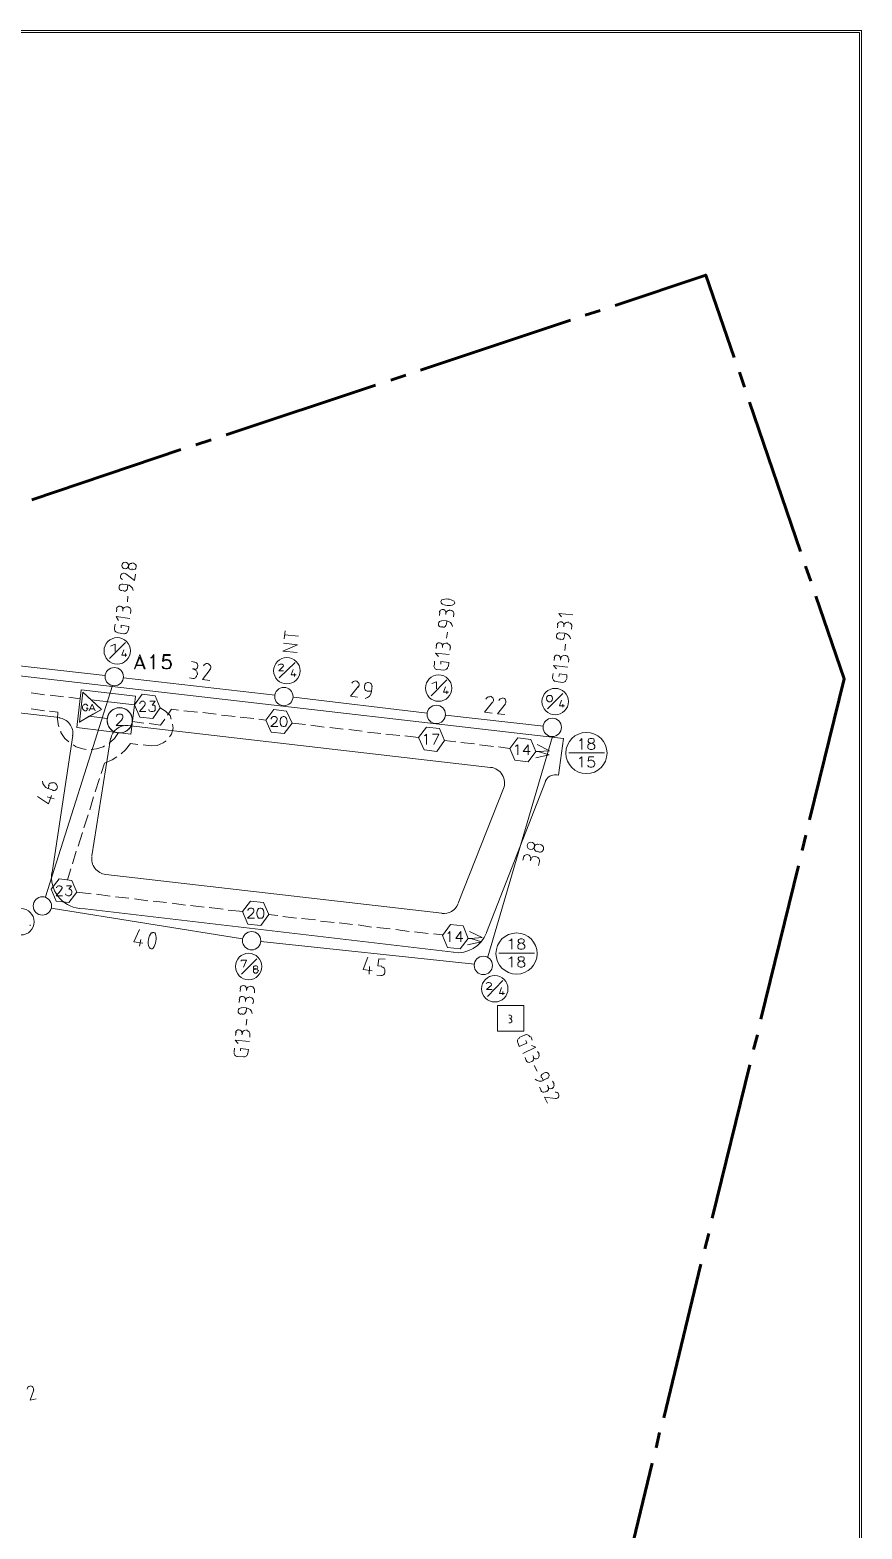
# Model space of a CAD drawing. Header units: millimetres. Extents: x 0.6 to 28.7, y 3.6 to 37.8.
# Drawn here: x 21.71 to 28.7, y 25.22 to 37.82 of the extents above; entities that cross this region are included whole.
import ezdxf

# ---------------------------------------------------------------- set-up
doc = ezdxf.new("R2010")
doc.units = ezdxf.units.MM
for name, color, linetype, true_color in [('PDF_Actives-Amplifier', 92, 'Continuous', 0x00b800), ('PDF_Cable-565', 23, 'Continuous', 0xdd8a6e), ('PDF_STHC01', 8, 'Continuous', 0x808080), ('PDF_STLINE01', 8, 'Continuous', 0x808080), ('PDF_STPNUM01', 8, 'Continuous', 0x808080), ('PDF_STSYM01', 8, 'Continuous', 0x808080), ('PDF_STTEXT01', 8, 'Continuous', 0x808080)]:
    doc.layers.add(name, color=color, linetype=linetype, true_color=true_color)
for name, color, linetype in [('PDF_BOUNDARY-NODE', 3, 'Continuous'), ('PDF_FRAME-TB', 7, 'Continuous'), ('PDF_Passives-TapOffs', 7, 'Continuous'), ('PDF_RDFIN01', 4, 'Continuous'), ('PDF_Symbols-EndOfLine', 7, 'Continuous'), ('PDF_Symbols-Terminator', 7, 'Continuous')]:
    doc.layers.add(name, color=color, linetype=linetype)

msp = doc.modelspace()

# ---------------------------------------------------------------- linework, layer by layer
at = {"layer": 'PDF_Actives-Amplifier', "lineweight": 13}
for points in [[(22.632, 32.574), (22.586, 32.453), (22.591, 32.453), (22.632, 32.553), (22.67, 32.453), (22.678, 32.453)], [(22.749, 32.453), (22.745, 32.453), (22.745, 32.561), (22.732, 32.549), (22.724, 32.544), (22.724, 32.549), (22.732, 32.553), (22.749, 32.574)], [(22.586, 32.152), (22.224, 32.194), (22.311, 32.111), (22.207, 32.056), (22.357, 32.036), (22.207, 32.056), (22.124, 32.006), (22.153, 32.257), (22.224, 32.194), (22.586, 32.152), (22.595, 32.223), (22.14, 32.277), (22.103, 31.961), (22.557, 31.906), (22.57, 32.015)], [(22.311, 32.111), (22.153, 32.257), (22.124, 32.006)]]:
    msp.add_lwpolyline(points, close=True, dxfattribs=at)
for points in [[(22.891, 32.482), (22.882, 32.465), (22.866, 32.457), (22.849, 32.457), (22.832, 32.465), (22.824, 32.473), (22.82, 32.473), (22.824, 32.465), (22.832, 32.457), (22.849, 32.453), (22.866, 32.453), (22.882, 32.457), (22.891, 32.469), (22.899, 32.486), (22.899, 32.498), (22.891, 32.515), (22.882, 32.528), (22.866, 32.532), (22.849, 32.532), (22.832, 32.528), (22.837, 32.565), (22.887, 32.565), (22.887, 32.574), (22.832, 32.574), (22.824, 32.519), (22.832, 32.519), (22.841, 32.528), (22.866, 32.528), (22.882, 32.519), (22.891, 32.503)], [(22.87, 32.528), (22.887, 32.515), (22.891, 32.498), (22.891, 32.486), (22.887, 32.469), (22.87, 32.457)], [(22.599, 32.482), (22.666, 32.482)], [(22.603, 32.486), (22.661, 32.486)], [(22.841, 32.457), (22.824, 32.469)], [(22.14, 32.277), (22.14, 32.277)], [(22.153, 32.257), (22.153, 32.257)], [(22.153, 32.257), (22.153, 32.257)], [(22.194, 32.144), (22.19, 32.148), (22.186, 32.152), (22.182, 32.157), (22.169, 32.157), (22.161, 32.152), (22.157, 32.148), (22.153, 32.144), (22.149, 32.136), (22.149, 32.123), (22.153, 32.115), (22.157, 32.111), (22.161, 32.107), (22.169, 32.102), (22.182, 32.102), (22.186, 32.107), (22.19, 32.111), (22.194, 32.115), (22.194, 32.123), (22.182, 32.123)], [(22.207, 32.102), (22.232, 32.157), (22.257, 32.102)], [(22.224, 32.194), (22.224, 32.194)], [(22.224, 32.194), (22.224, 32.194)], [(22.124, 32.006), (22.124, 32.006)], [(22.124, 32.006), (22.124, 32.006)], [(22.207, 32.056), (22.207, 32.056)], [(22.207, 32.056), (22.207, 32.056)], [(22.215, 32.119), (22.249, 32.119)], [(22.311, 32.111), (22.311, 32.111)], [(22.357, 32.036), (22.357, 32.036)], [(22.357, 32.036), (22.357, 32.036)], [(22.436, 32.052), (22.436, 32.056), (22.44, 32.065), (22.445, 32.069), (22.453, 32.073), (22.474, 32.073), (22.482, 32.069), (22.486, 32.065), (22.49, 32.056), (22.49, 32.044), (22.486, 32.036), (22.478, 32.023), (22.432, 31.977), (22.495, 31.977)], [(22.57, 32.015), (22.57, 32.015)], [(22.57, 32.015), (22.57, 32.015)], [(22.57, 32.015), (22.57, 32.015)], [(22.103, 31.961), (22.103, 31.961)], [(22.557, 31.906), (22.557, 31.906)]]:
    msp.add_lwpolyline(points, dxfattribs=at)
msp.add_lwpolyline([(22.357, 32.033, 1), (22.569, 32.009, 1)], format="xyb", close=True, dxfattribs=at)
msp.add_circle((22.463, 32.021), 0.106, dxfattribs=at)
at = {"layer": 'PDF_BOUNDARY-NODE', "lineweight": 60}
for points in [[(27.628, 35.071), (27.39, 35.763), (26.627, 35.509)], [(26.502, 35.467), (26.377, 35.426)], [(26.252, 35.384), (24.992, 34.963)], [(24.867, 34.921), (24.742, 34.879)], [(27.715, 34.821), (27.674, 34.946)], [(24.613, 34.838), (23.358, 34.421)], [(28.186, 33.441), (27.757, 34.696)], [(22.978, 34.296), (21.723, 33.875)], [(23.233, 34.379), (23.103, 34.337)], [(28.274, 33.191), (28.228, 33.316)], [(28.261, 31.185), (28.553, 32.369), (28.316, 33.066)], [(28.199, 30.926), (28.232, 31.056)], [(27.853, 29.509), (28.17, 30.797)], [(27.79, 29.254), (27.824, 29.379)], [(27.444, 27.837), (27.761, 29.125)], [(27.382, 27.578), (27.415, 27.707)], [(27.036, 26.16), (27.348, 27.449)], [(26.973, 25.906), (27.002, 26.035)], [(26.627, 24.488), (26.94, 25.777)]]:
    msp.add_lwpolyline(points, dxfattribs=at)
at = {"layer": 'PDF_Cable-565', "lineweight": 13}
for points in [[(21.719, 32.252), (21.832, 32.236)], [(21.877, 32.232), (21.99, 32.219)], [(22.036, 32.215), (22.128, 32.202)], [(21.719, 32.119), (21.832, 32.102)], [(21.873, 32.098), (21.944, 32.09), (21.94, 32.031), (21.948, 31.973), (21.953, 31.969)], [(22.57, 32.011), (22.666, 31.998)], [(22.711, 31.994), (22.807, 31.981), (22.841, 32.031)], [(22.895, 32.031), (22.887, 32.061), (22.849, 32.098), (22.803, 32.127)], [(22.866, 32.065), (22.899, 32.115), (22.957, 32.107)], [(23.003, 32.102), (23.116, 32.09)], [(23.162, 32.086), (23.274, 32.073)], [(23.32, 32.065), (23.433, 32.052)], [(23.475, 32.048), (23.591, 32.036)], [(23.633, 32.031), (23.691, 32.023)], [(21.969, 31.931), (21.969, 31.919), (22.003, 31.869), (22.036, 31.84)], [(22.374, 31.827), (22.378, 31.831), (22.42, 31.869), (22.453, 31.919)], [(22.882, 31.881), (22.899, 31.906), (22.912, 31.956), (22.907, 31.99)], [(23.912, 31.998), (24.025, 31.986)], [(24.071, 31.981), (24.183, 31.965)], [(24.229, 31.961), (24.342, 31.948)], [(24.388, 31.944), (24.5, 31.931)], [(24.546, 31.923), (24.659, 31.911)], [(24.7, 31.906), (24.817, 31.894)], [(24.859, 31.89), (24.976, 31.877)], [(22.073, 31.815), (22.098, 31.798), (22.153, 31.781), (22.182, 31.777)], [(22.224, 31.777), (22.269, 31.781), (22.324, 31.798), (22.336, 31.806)], [(22.616, 31.819), (22.553, 31.827), (22.511, 31.773), (22.474, 31.74)], [(22.661, 31.815), (22.728, 31.806), (22.778, 31.81), (22.828, 31.831), (22.853, 31.848)], [(25.193, 31.852), (25.288, 31.84)], [(25.33, 31.835), (25.447, 31.823)], [(25.489, 31.815), (25.605, 31.802)], [(25.647, 31.798), (25.743, 31.785)], [(22.44, 31.715), (22.399, 31.69), (22.336, 31.66), (22.307, 31.573)], [(22.294, 31.531), (22.257, 31.419)], [(22.244, 31.377), (22.211, 31.268)], [(22.199, 31.227), (22.161, 31.118)], [(22.149, 31.077), (22.115, 30.964)], [(22.098, 30.922), (22.065, 30.814)], [(22.053, 30.772), (22.023, 30.68)], [(22.103, 30.576), (22.224, 30.564)], [(22.269, 30.56), (22.382, 30.543)], [(22.428, 30.539), (22.54, 30.526)], [(22.586, 30.522), (22.699, 30.505)], [(22.745, 30.501), (22.857, 30.489)], [(22.903, 30.484), (23.016, 30.468)], [(23.058, 30.464), (23.174, 30.451)], [(23.216, 30.447), (23.333, 30.434)], [(23.374, 30.426), (23.5, 30.414)], [(23.712, 30.389), (23.791, 30.38)], [(23.833, 30.372), (23.95, 30.359)], [(23.992, 30.355), (24.108, 30.343)], [(24.15, 30.334), (24.267, 30.322)], [(24.308, 30.318), (24.421, 30.305)], [(24.467, 30.301), (24.58, 30.284)], [(24.625, 30.28), (24.738, 30.268)], [(24.784, 30.263), (24.896, 30.247)], [(24.942, 30.243), (25.055, 30.23)], [(25.101, 30.226), (25.176, 30.218)]]:
    msp.add_lwpolyline(points, dxfattribs=at)
at = {"layer": 'PDF_FRAME-TB', "lineweight": 0, "const_width": 0.00834}
msp.add_lwpolyline([(28.699, 37.819), (0.599, 37.819), (0.599, 3.622), (28.699, 3.622)], close=True, dxfattribs=at)
at = {"layer": 'PDF_FRAME-TB', "color": 254, "lineweight": 0, "true_color": 0xdcdcdc}
msp.add_lwpolyline([(0.616, 4.669), (28.683, 4.669), (28.683, 37.803), (0.616, 37.803)], close=True, dxfattribs=at)
at = {"layer": 'PDF_Passives-TapOffs', "lineweight": 9}
for points in [[(22.803, 32.127), (22.761, 32.227), (22.653, 32.24), (22.586, 32.152), (22.632, 32.048), (22.741, 32.036)], [(23.912, 31.998), (23.866, 32.098), (23.758, 32.111), (23.691, 32.023), (23.737, 31.923), (23.846, 31.911)], [(23.837, 32.052), (23.825, 32.048), (23.816, 32.036), (23.812, 32.015), (23.812, 32.006), (23.816, 31.986), (23.825, 31.973), (23.837, 31.969), (23.846, 31.969), (23.858, 31.973), (23.866, 31.986), (23.871, 32.006), (23.871, 32.015), (23.866, 32.036), (23.858, 32.048), (23.846, 32.052)], [(25.193, 31.852), (25.151, 31.952), (25.042, 31.965), (24.976, 31.877), (25.022, 31.773), (25.13, 31.76)], [(25.96, 31.76), (25.918, 31.861), (25.81, 31.873), (25.743, 31.785), (25.785, 31.685), (25.897, 31.673)], [(22.103, 30.576), (22.061, 30.676), (21.953, 30.689), (21.886, 30.601), (21.928, 30.501), (22.036, 30.489)], [(23.716, 30.389), (23.671, 30.489), (23.562, 30.501), (23.495, 30.414), (23.541, 30.309), (23.65, 30.297)], [(23.641, 30.443), (23.629, 30.439), (23.62, 30.426), (23.616, 30.405), (23.616, 30.393), (23.62, 30.372), (23.629, 30.359), (23.641, 30.359), (23.65, 30.359), (23.662, 30.359), (23.671, 30.372), (23.675, 30.393), (23.675, 30.405), (23.671, 30.426), (23.662, 30.439), (23.65, 30.443)], [(25.393, 30.188), (25.351, 30.293), (25.243, 30.305), (25.176, 30.213), (25.218, 30.113), (25.326, 30.101)]]:
    msp.add_lwpolyline(points, close=True, dxfattribs=at)
for points in [[(22.586, 32.152), (22.586, 32.152)], [(22.632, 32.161), (22.632, 32.165), (22.636, 32.173), (22.641, 32.177), (22.649, 32.182), (22.666, 32.182), (22.67, 32.177), (22.674, 32.173), (22.678, 32.165), (22.678, 32.157), (22.674, 32.148), (22.666, 32.136), (22.628, 32.094), (22.682, 32.094)], [(22.653, 32.24), (22.653, 32.24)], [(22.716, 32.182), (22.761, 32.182), (22.736, 32.148), (22.749, 32.148), (22.757, 32.144), (22.761, 32.14), (22.761, 32.127), (22.761, 32.119), (22.761, 32.107), (22.753, 32.098), (22.741, 32.094), (22.728, 32.094), (22.716, 32.098), (22.711, 32.102), (22.707, 32.111)], [(22.761, 32.227), (22.761, 32.227)], [(22.632, 32.048), (22.632, 32.048)], [(22.741, 32.036), (22.741, 32.036)], [(23.691, 32.023), (23.691, 32.023)], [(23.737, 32.031), (23.737, 32.036), (23.741, 32.044), (23.746, 32.048), (23.754, 32.052), (23.771, 32.052), (23.779, 32.048), (23.783, 32.044), (23.787, 32.036), (23.787, 32.027), (23.783, 32.019), (23.775, 32.006), (23.733, 31.969), (23.791, 31.969)], [(23.758, 32.111), (23.758, 32.111)], [(23.866, 32.098), (23.866, 32.098)], [(23.737, 31.923), (23.737, 31.923)], [(23.846, 31.911), (23.846, 31.911)], [(24.976, 31.877), (24.976, 31.877)], [(25.022, 31.89), (25.03, 31.894), (25.042, 31.906), (25.042, 31.819)], [(25.042, 31.965), (25.042, 31.965)], [(25.105, 31.819), (25.147, 31.906), (25.092, 31.906)], [(25.151, 31.952), (25.151, 31.952)], [(25.022, 31.773), (25.022, 31.773)], [(25.13, 31.76), (25.13, 31.76)], [(25.743, 31.785), (25.743, 31.785)], [(25.789, 31.802), (25.797, 31.806), (25.81, 31.815), (25.81, 31.731)], [(25.81, 31.873), (25.81, 31.873)], [(25.897, 31.731), (25.897, 31.815), (25.856, 31.76), (25.914, 31.76)], [(25.918, 31.861), (25.918, 31.861)], [(25.785, 31.685), (25.785, 31.685)], [(25.897, 31.673), (25.897, 31.673)], [(21.932, 30.614), (21.932, 30.618), (21.936, 30.622), (21.94, 30.626), (21.948, 30.63), (21.961, 30.63), (21.969, 30.626), (21.973, 30.622), (21.978, 30.618), (21.978, 30.61), (21.973, 30.601), (21.965, 30.589), (21.928, 30.547), (21.982, 30.547)], [(21.953, 30.689), (21.953, 30.689)], [(22.015, 30.63), (22.057, 30.63), (22.036, 30.601), (22.044, 30.601), (22.053, 30.597), (22.057, 30.593), (22.061, 30.58), (22.061, 30.572), (22.057, 30.56), (22.048, 30.551), (22.04, 30.547), (22.028, 30.547), (22.015, 30.551), (22.011, 30.555), (22.007, 30.564)], [(22.061, 30.676), (22.061, 30.676)], [(21.886, 30.601), (21.886, 30.601)], [(21.928, 30.501), (21.928, 30.501)], [(23.562, 30.501), (23.562, 30.501)], [(22.036, 30.489), (22.036, 30.489)], [(23.495, 30.414), (23.495, 30.414)], [(23.541, 30.422), (23.541, 30.426), (23.545, 30.434), (23.55, 30.439), (23.558, 30.443), (23.575, 30.443), (23.583, 30.439), (23.587, 30.434), (23.591, 30.426), (23.591, 30.418), (23.587, 30.409), (23.579, 30.397), (23.537, 30.359), (23.595, 30.359)], [(23.671, 30.489), (23.671, 30.489)], [(23.541, 30.309), (23.541, 30.309)], [(23.65, 30.297), (23.65, 30.297)], [(25.222, 30.23), (25.23, 30.234), (25.238, 30.247), (25.238, 30.159)], [(25.243, 30.305), (25.243, 30.305)], [(25.33, 30.159), (25.33, 30.247), (25.288, 30.188), (25.347, 30.188)], [(25.351, 30.293), (25.351, 30.293)], [(25.176, 30.213), (25.176, 30.213)], [(25.218, 30.113), (25.218, 30.113)], [(25.326, 30.101), (25.326, 30.101)]]:
    msp.add_lwpolyline(points, dxfattribs=at)
at = {"layer": 'PDF_RDFIN01', "lineweight": 0}
for points in [[(19.172, 32.392, -0.27808), (19.672, 32.619), (26.193, 31.869), (26.152, 31.56), (26.139, 31.564)], [(22.388, 31.866, -0.401577), (22.532, 31.977), (25.581, 31.626, -0.492381), (25.689, 31.448), (25.309, 30.484)], [(22.229, 30.878, 0.426794), (22.345, 30.726), (25.172, 30.401)]]:
    msp.add_lwpolyline(points, format="xyb", dxfattribs=at)
for points in [[(19.772, 32.298), (21.957, 32.044)], [(22.069, 31.894), (21.894, 30.743)], [(22.386, 31.869), (22.228, 30.881)], [(26.043, 31.506), (25.547, 30.238)], [(22.124, 30.443), (25.268, 30.072)]]:
    msp.add_lwpolyline(points, dxfattribs=at)
for centre, radius, start, end in [((21.938, 31.912), 0.131, 351.2165, 83.4247), ((26.124, 31.474), 0.0897, 83.4247, 158.5657), ((22.155, 30.703), 0.265, 171.2165, 263.2874), ((25.186, 30.528), 0.131, 263.3917, 338.5657), ((25.299, 30.332), 0.265, 263.2874, 338.5657)]:
    msp.add_arc(centre, radius, start, end, dxfattribs=at)
at = {"layer": 'PDF_STHC01', "lineweight": 0}
for points in [[(22.378, 32.54), (22.511, 32.674)], [(22.424, 32.599), (22.424, 32.661), (22.386, 32.644)], [(22.499, 32.615), (22.482, 32.569), (22.524, 32.569)], [(22.511, 32.582), (22.511, 32.557)], [(23.804, 32.378), (23.937, 32.507)], [(23.837, 32.473), (23.8, 32.436), (23.841, 32.436)], [(23.921, 32.448), (23.904, 32.403), (23.946, 32.403)], [(23.933, 32.415), (23.933, 32.39)], [(25.08, 32.227), (25.213, 32.361)], [(25.126, 32.286), (25.126, 32.344), (25.088, 32.332)], [(25.201, 32.303), (25.184, 32.257), (25.226, 32.257)], [(25.213, 32.269), (25.213, 32.244)], [(26.06, 32.119), (26.189, 32.248)], [(26.177, 32.19), (26.16, 32.144), (26.202, 32.144)], [(26.189, 32.157), (26.189, 32.132)], [(21.711, 30.293), (21.711, 30.301)], [(23.504, 29.947), (23.529, 30.005), (23.483, 30.005), (23.483, 29.997)], [(23.487, 29.888), (23.616, 30.017)], [(23.587, 29.913), (23.587, 29.922)], [(23.629, 29.922), (23.629, 29.913)], [(25.589, 29.796), (25.547, 29.759), (25.593, 29.759)], [(25.555, 29.701), (25.685, 29.834)], [(25.672, 29.776), (25.655, 29.726), (25.697, 29.726)], [(25.685, 29.742), (25.685, 29.713)], [(25.735, 29.542), (25.747, 29.542)], [(25.747, 29.517), (25.739, 29.517)], [(25.76, 29.5), (25.76, 29.496)], [(25.747, 29.48), (25.735, 29.48)]]:
    msp.add_lwpolyline(points, dxfattribs=at)
msp.add_lwpolyline([(25.86, 29.409), (25.86, 29.625), (25.639, 29.625), (25.639, 29.409)], close=True, dxfattribs=at)
msp.add_lwpolyline([(25.759, 29.498, 0.414214), (25.745, 29.512, 1.000001), (25.745, 29.542)], format="xyb", dxfattribs=at)
for centre in [(22.442, 32.605), (23.868, 32.438), (25.144, 32.292), (26.124, 32.179), (21.633, 30.328), (23.547, 29.952), (25.616, 29.765)]:
    msp.add_circle(centre, 0.111, dxfattribs=at)
msp.add_arc((25.745, 29.494), 0.0146, 269.9999, 0.0001, dxfattribs=at)
for points in [[(23.819, 32.494), (23.808, 32.494), (23.799, 32.49), (23.796, 32.483)], [(23.838, 32.487), (23.834, 32.491), (23.827, 32.494), (23.818, 32.494)], [(23.838, 32.472), (23.842, 32.476), (23.842, 32.482), (23.838, 32.487)], [(26.064, 32.231), (26.047, 32.214), (26.047, 32.194), (26.064, 32.178)], [(26.074, 32.231), (26.07, 32.231), (26.065, 32.23), (26.063, 32.229)], [(26.063, 32.18), (26.065, 32.178), (26.07, 32.177), (26.074, 32.177)], [(26.086, 32.229), (26.083, 32.23), (26.079, 32.231), (26.074, 32.231)], [(26.074, 32.177), (26.079, 32.177), (26.083, 32.178), (26.086, 32.18)], [(26.089, 32.178), (26.105, 32.194), (26.105, 32.214), (26.089, 32.231)], [(23.606, 29.959), (23.595, 29.959), (23.587, 29.952), (23.587, 29.944)], [(23.587, 29.944), (23.587, 29.936), (23.595, 29.929), (23.606, 29.929)], [(23.606, 29.934), (23.595, 29.934), (23.587, 29.927), (23.587, 29.919)], [(23.587, 29.911), (23.587, 29.903), (23.595, 29.896), (23.606, 29.896)], [(23.624, 29.944), (23.624, 29.952), (23.616, 29.959), (23.606, 29.959)], [(23.606, 29.929), (23.616, 29.929), (23.624, 29.936), (23.624, 29.944)], [(23.624, 29.919), (23.624, 29.927), (23.616, 29.934), (23.606, 29.934)], [(23.606, 29.896), (23.616, 29.896), (23.624, 29.903), (23.624, 29.911)], [(25.566, 29.817), (25.555, 29.817), (25.546, 29.813), (25.543, 29.806)], [(25.586, 29.809), (25.582, 29.814), (25.574, 29.817), (25.565, 29.817)], [(25.585, 29.795), (25.589, 29.799), (25.59, 29.805), (25.586, 29.809)]]:
    msp.add_open_spline(points, degree=3, dxfattribs=at)
at = {"layer": 'PDF_STLINE01', "lineweight": 0}
for points in [[(20.672, 32.586), (22.34, 32.398)], [(22.403, 32.315), (21.84, 30.539)], [(22.495, 32.378), (23.771, 32.232)], [(23.925, 32.215), (25.047, 32.082)], [(25.201, 32.065), (26.026, 31.973)], [(26.102, 31.886), (25.559, 30.034)], [(21.886, 30.443), (23.495, 30.184)], [(23.65, 30.163), (25.447, 29.972)]]:
    msp.add_lwpolyline(points, dxfattribs=at)
at = {"layer": 'PDF_STPNUM01', "lineweight": 0}
for points in [[(22.574, 33.291), (22.561, 33.291)], [(22.528, 33.161), (22.49, 33.166)], [(22.515, 33.253), (22.586, 33.195), (22.595, 33.249)], [(22.528, 33.136), (22.532, 33.161)], [(22.486, 33.116), (22.499, 33.111)], [(22.528, 33.016), (22.532, 33.066)], [(22.549, 32.878), (22.432, 32.895), (22.453, 32.861)], [(22.436, 32.932), (22.44, 32.957)], [(22.49, 32.953), (22.49, 32.94)], [(22.557, 32.945), (22.553, 32.92)], [(25.151, 32.903), (25.155, 32.928)], [(25.234, 32.949), (25.251, 32.945)], [(26.272, 32.907), (26.156, 32.92), (26.177, 32.89)], [(22.42, 32.795), (22.424, 32.828)], [(22.474, 32.799), (22.474, 32.82), (22.54, 32.811), (22.536, 32.778)], [(23.846, 32.707), (23.854, 32.774)], [(25.167, 32.807), (25.18, 32.807)], [(25.209, 32.711), (25.218, 32.761)], [(26.143, 32.799), (26.147, 32.824)], [(26.264, 32.815), (26.26, 32.786)], [(22.499, 32.749), (22.449, 32.757)], [(23.954, 32.59), (23.833, 32.603), (23.958, 32.657), (23.841, 32.669)], [(23.967, 32.728), (23.85, 32.74)], [(25.122, 32.624), (25.126, 32.653)], [(25.243, 32.64), (25.238, 32.611)], [(26.202, 32.728), (26.206, 32.753)], [(26.206, 32.607), (26.21, 32.661)], [(25.109, 32.486), (25.109, 32.519)], [(25.234, 32.574), (25.117, 32.586), (25.142, 32.557)], [(25.163, 32.494), (25.163, 32.515), (25.23, 32.507), (25.226, 32.473)], [(26.114, 32.524), (26.118, 32.549)], [(26.172, 32.544), (26.168, 32.528)], [(26.202, 32.565), (26.214, 32.565)], [(26.239, 32.536), (26.235, 32.511)], [(26.231, 32.469), (26.11, 32.482), (26.135, 32.453)], [(26.156, 32.39), (26.16, 32.411), (26.222, 32.403), (26.222, 32.373)], [(23.475, 29.742), (23.479, 29.767)], [(23.533, 29.763), (23.529, 29.751)], [(23.562, 29.788), (23.575, 29.784)], [(23.466, 29.65), (23.47, 29.676)], [(23.483, 29.555), (23.495, 29.555)], [(23.525, 29.459), (23.533, 29.509)], [(23.437, 29.371), (23.441, 29.4)], [(23.495, 29.392), (23.491, 29.379)], [(23.525, 29.417), (23.537, 29.417)], [(23.558, 29.388), (23.558, 29.359)], [(25.822, 29.354), (25.872, 29.379)], [(25.918, 29.363), (25.931, 29.334)], [(23.424, 29.234), (23.429, 29.267)], [(23.554, 29.321), (23.433, 29.334), (23.458, 29.304)], [(23.479, 29.242), (23.479, 29.263), (23.545, 29.254), (23.541, 29.221)], [(25.876, 29.329), (25.885, 29.309), (25.822, 29.279), (25.81, 29.313)], [(25.851, 29.221), (25.96, 29.275), (25.926, 29.288)], [(25.976, 29.238), (25.989, 29.217)], [(25.881, 29.163), (25.872, 29.188)], [(25.931, 29.154), (25.918, 29.15)], [(25.943, 29.192), (25.935, 29.204)], [(25.947, 29.121), (25.972, 29.071)], [(26.014, 29.017), (26.022, 28.996)], [(26.035, 29.058), (26.022, 29.054)], [(26.026, 28.996), (26.06, 29.013)], [(26.102, 28.987), (26.114, 28.967)], [(26.006, 28.912), (25.993, 28.937)], [(26.051, 28.904), (26.043, 28.9)], [(26.064, 28.942), (26.06, 28.954)], [(21.74, 26.394), (21.711, 26.306), (21.761, 26.319)]]:
    msp.add_lwpolyline(points, dxfattribs=at)
for points in [[(22.566, 33.345), (22.578, 33.341, -1), (22.572, 33.287)], [(22.514, 33.251, 0.59055), (22.47, 33.234, 0.338564), (22.486, 33.205)], [(22.49, 32.95, -0.414213), (22.52, 32.974), (22.536, 32.974)], [(25.151, 32.928, -1), (25.205, 32.924), (25.205, 32.911)], [(25.247, 32.944, -0.414213), (25.272, 32.915), (25.268, 32.89)], [(25.262, 32.81, 0.320098), (25.209, 32.857), (25.172, 32.861)], [(25.179, 32.803, 0.414213), (25.209, 32.828), (25.213, 32.857)], [(26.143, 32.824, -1), (26.197, 32.82), (26.197, 32.807)], [(26.197, 32.82, -0.414213), (26.227, 32.845), (26.239, 32.845)], [(25.122, 32.649, -1), (25.176, 32.644), (25.176, 32.632)], [(25.176, 32.645, -0.414213), (25.205, 32.669), (25.222, 32.669)], [(26.254, 32.706, 0.320098), (26.202, 32.753), (26.164, 32.757, 1), (26.16, 32.703), (26.172, 32.703)], [(26.198, 32.565, 0.414213), (26.168, 32.539, 1), (26.114, 32.545)], [(25.221, 32.472, -0.414214), (25.188, 32.444), (25.138, 32.448)], [(26.218, 32.368, -0.414214), (26.185, 32.34), (26.131, 32.348, -0.414214), (26.102, 32.382), (26.106, 32.415)], [(23.571, 29.783, -0.414213), (23.595, 29.755), (23.595, 29.73)], [(23.466, 29.676, -1), (23.52, 29.671), (23.52, 29.659)], [(23.577, 29.558, 0.320098), (23.525, 29.605), (23.487, 29.609)], [(23.55, 29.696), (23.562, 29.692, -0.414213), (23.587, 29.663), (23.583, 29.638)], [(23.495, 29.55, 0.414213), (23.525, 29.575), (23.529, 29.605)], [(23.521, 29.416, 0.414213), (23.491, 29.391, 1), (23.437, 29.396)], [(23.508, 29.192), (23.454, 29.196, -0.414214), (23.424, 29.23)], [(26.124, 28.895, -0.338564), (26.153, 28.88, -0.59055), (26.127, 28.842), (26.035, 28.854), (26.06, 28.804)], [(21.738, 26.391, 0.59055), (21.707, 26.426, 0.338564), (21.685, 26.401)]]:
    msp.add_lwpolyline(points, format="xyb", dxfattribs=at)
msp.add_circle((22.509, 33.322), 0.0271, dxfattribs=at)
for centre, radius, start, end in [((22.563, 33.313), 0.0271, 82.9961, 262.9961), ((22.484, 33.138), 0.0271, 82.9961, 262.9961), ((22.517, 33.101), 0.0605, 11.9969, 82.9961), ((22.501, 33.134), 0.0271, 262.9961, 352.9961), ((25.178, 33.017), 0.0146, 120.4931, 227.4782), ((25.211, 32.93), 0.111, 55.7013, 112.27), ((25.265, 33.009), 0.0146, 300.4931, 47.4782), ((22.463, 32.955), 0.0271, 352.9961, 172.9961), ((22.53, 32.946), 0.0271, 352.9961, 82.9961), ((25.228, 33.097), 0.111, 235.7013, 292.27), ((25.232, 32.917), 0.0271, 83.9857, 173.9856), ((22.451, 32.788), 0.0313, 172.996, 262.9961), ((22.501, 32.78), 0.0313, 262.996, 352.9961), ((25.169, 32.83), 0.0271, 83.9857, 263.9856), ((26.237, 32.813), 0.0271, 354.4177, 84.4177), ((25.215, 32.638), 0.0271, 353.9857, 83.9856), ((26.174, 32.725), 0.0271, 264.4177, 354.4177), ((26.208, 32.538), 0.0271, 354.4177, 84.4177), ((25.136, 32.479), 0.0313, 173.9856, 263.9857), ((23.501, 29.765), 0.0271, 354.1908, 174.1908), ((23.556, 29.756), 0.0271, 84.1908, 174.1908), ((23.547, 29.665), 0.0271, 84.1908, 174.1908), ((23.485, 29.577), 0.0271, 84.1908, 264.1908), ((23.531, 29.385), 0.0271, 354.1908, 84.1908), ((25.882, 29.348), 0.0313, 26.2164, 116.2164), ((25.837, 29.323), 0.0313, 116.2164, 206.2164), ((23.506, 29.223), 0.0313, 264.1908, 354.1909), ((25.903, 29.173), 0.0271, 206.2164, 296.2164), ((25.916, 29.177), 0.0271, 296.2164, 26.2164), ((25.962, 29.202), 0.0271, 206.2164, 26.2164), ((25.999, 29.048), 0.0605, 225.2173, 296.2164), ((26.033, 29.027), 0.0271, 116.2164, 206.2164), ((26.045, 29.035), 0.0271, 296.2164, 116.2164), ((26.028, 28.922), 0.0271, 206.2164, 296.2164), ((26.041, 28.927), 0.0271, 296.2164, 26.2164), ((26.087, 28.952), 0.0271, 206.2164, 26.2164)]:
    msp.add_arc(centre, radius, start, end, dxfattribs=at)
at = {"layer": 'PDF_STSYM01', "lineweight": 0}
for centre in [(22.417, 32.388), (23.843, 32.221), (25.124, 32.071), (26.099, 31.962), (21.813, 30.461), (23.572, 30.169), (25.52, 29.961)]:
    msp.add_circle(centre, 0.0771, dxfattribs=at)
at = {"layer": 'PDF_STTEXT01', "lineweight": 0}
for points in [[(23.066, 32.515), (23.095, 32.511)], [(23.091, 32.453), (23.074, 32.453)], [(23.116, 32.415), (23.116, 32.403)], [(23.224, 32.448), (23.158, 32.365), (23.22, 32.357)], [(23.078, 32.373), (23.049, 32.378)], [(24.471, 32.307), (24.404, 32.223), (24.463, 32.215)], [(24.525, 32.315), (24.521, 32.303)], [(24.55, 32.265), (24.58, 32.265), (24.584, 32.311)], [(25.597, 32.173), (25.53, 32.09), (25.593, 32.082)], [(25.705, 32.161), (25.639, 32.077), (25.701, 32.069)], [(21.773, 31.381), (21.865, 31.318), (21.89, 31.389)], [(21.852, 31.377), (21.911, 31.36)], [(21.869, 31.477), (21.861, 31.448), (21.903, 31.435)], [(21.923, 31.494), (21.907, 31.498)], [(25.851, 30.847), (25.86, 30.876)], [(25.96, 30.876), (25.972, 30.872)], [(25.989, 30.914), (25.972, 30.922)], [(25.993, 30.981), (26.006, 30.977)], [(25.922, 30.856), (25.914, 30.843)], [(25.993, 30.835), (25.985, 30.801)], [(22.628, 30.263), (22.582, 30.159), (22.657, 30.147)], [(22.641, 30.18), (22.628, 30.122)], [(24.55, 30.03), (24.509, 29.926), (24.584, 29.917)], [(24.667, 29.955), (24.634, 29.959), (24.642, 30.017), (24.696, 30.013)], [(24.563, 29.951), (24.559, 29.888)], [(24.625, 29.88), (24.659, 29.876)], [(24.692, 29.905), (24.692, 29.922)]]:
    msp.add_lwpolyline(points, dxfattribs=at)
for points in [[(23.221, 32.447, 0.59055), (23.201, 32.498, 0.338563), (23.168, 32.479)], [(24.468, 32.301, 0.59055), (24.448, 32.352, 0.338563), (24.415, 32.333)], [(22.713, 30.111, 0.50396), (22.743, 30.106, 0.251965), (22.762, 30.229)]]:
    msp.add_lwpolyline(points, format="xyb", dxfattribs=at)
msp.add_circle((25.92, 30.966), 0.0313, dxfattribs=at)
for centre, radius, start, end in [((23.089, 32.479), 0.0313, 263.3629, 83.363), ((23.08, 32.404), 0.0313, 263.3629, 353.363), ((23.084, 32.417), 0.0313, 353.3629, 83.363), ((24.552, 32.308), 0.0313, 353.3991, 173.3992), ((24.552, 32.296), 0.0313, 173.3991, 263.3992), ((24.511, 32.271), 0.0688, 282.4, 353.3991), ((25.57, 32.188), 0.0313, 82.9711, 157.7879), ((25.574, 32.192), 0.0313, 321.5172, 83.773), ((25.678, 32.175), 0.0313, 82.9711, 157.7879), ((25.678, 32.179), 0.0313, 321.5172, 83.773), ((21.883, 31.512), 0.0688, 182.183, 248.815), ((21.892, 31.47), 0.0271, 64.6017, 170.1365), ((21.908, 31.462), 0.0313, 252.3691, 72.3692), ((25.887, 30.861), 0.0313, 342.3691, 162.3692), ((25.949, 30.845), 0.0313, 72.3691, 162.3692), ((25.978, 30.949), 0.0313, 72.3691, 252.3692), ((25.962, 30.841), 0.0313, 342.3691, 72.3692), ((25.995, 30.945), 0.0313, 252.3691, 72.3692), ((22.747, 30.219), 0.0188, 27.3398, 134.3248), ((22.834, 30.157), 0.131, 142.5481, 199.1166), ((24.661, 29.907), 0.0313, 263.8907, 353.8907), ((24.661, 29.919), 0.0313, 353.8907, 83.8907)]:
    msp.add_arc(centre, radius, start, end, dxfattribs=at)
at = {"layer": 'PDF_Symbols-EndOfLine', "lineweight": 9}
for points in [[(26.327, 31.848), (26.335, 31.852), (26.348, 31.869), (26.348, 31.777)], [(26.327, 31.698), (26.335, 31.702), (26.348, 31.715), (26.348, 31.627)], [(26.448, 31.715), (26.406, 31.715), (26.402, 31.677), (26.406, 31.681), (26.418, 31.685), (26.431, 31.685), (26.443, 31.681), (26.452, 31.673), (26.456, 31.66), (26.456, 31.652), (26.452, 31.64), (26.443, 31.631), (26.431, 31.627), (26.418, 31.627), (26.406, 31.631), (26.402, 31.635), (26.398, 31.644)], [(25.735, 30.168), (25.747, 30.172), (25.76, 30.184), (25.76, 30.097)], [(25.735, 30.017), (25.747, 30.022), (25.76, 30.034), (25.76, 29.947)]]:
    msp.add_lwpolyline(points, dxfattribs=at)
for points in [[(26.418, 31.869), (26.406, 31.865), (26.402, 31.852), (26.402, 31.844), (26.406, 31.835), (26.414, 31.831), (26.431, 31.827), (26.443, 31.823), (26.452, 31.815), (26.456, 31.806), (26.456, 31.794), (26.452, 31.785), (26.448, 31.781), (26.435, 31.777), (26.418, 31.777), (26.406, 31.781), (26.402, 31.785), (26.398, 31.794), (26.398, 31.806), (26.402, 31.815), (26.41, 31.823), (26.423, 31.827), (26.439, 31.831), (26.448, 31.835), (26.452, 31.844), (26.452, 31.852), (26.448, 31.865), (26.435, 31.869)], [(25.83, 30.184), (25.818, 30.18), (25.814, 30.172), (25.814, 30.163), (25.818, 30.155), (25.826, 30.151), (25.843, 30.147), (25.856, 30.143), (25.864, 30.134), (25.868, 30.126), (25.868, 30.113), (25.864, 30.105), (25.86, 30.101), (25.847, 30.097), (25.83, 30.097), (25.818, 30.101), (25.814, 30.105), (25.81, 30.113), (25.81, 30.126), (25.814, 30.134), (25.822, 30.143), (25.835, 30.147), (25.851, 30.151), (25.86, 30.155), (25.864, 30.163), (25.864, 30.172), (25.86, 30.18), (25.847, 30.184)], [(25.83, 30.034), (25.818, 30.03), (25.814, 30.022), (25.814, 30.013), (25.818, 30.005), (25.826, 30.001), (25.843, 29.997), (25.856, 29.992), (25.864, 29.984), (25.868, 29.976), (25.868, 29.963), (25.864, 29.955), (25.86, 29.951), (25.847, 29.947), (25.83, 29.947), (25.818, 29.951), (25.814, 29.955), (25.81, 29.963), (25.81, 29.976), (25.814, 29.984), (25.822, 29.992), (25.835, 29.997), (25.851, 30.001), (25.86, 30.005), (25.864, 30.013), (25.864, 30.022), (25.86, 30.03), (25.847, 30.034)]]:
    msp.add_lwpolyline(points, close=True, dxfattribs=at)
at = {"layer": 'PDF_Symbols-EndOfLine', "color": 15, "lineweight": 0, "true_color": 0x954a4a}
for points in [[(26.239, 31.748), (26.539, 31.748)], [(25.651, 30.063), (25.951, 30.063)]]:
    msp.add_lwpolyline(points, dxfattribs=at)
for centre in [(26.387, 31.746), (25.799, 30.061)]:
    msp.add_circle(centre, 0.173, dxfattribs=at)
at = {"layer": 'PDF_Symbols-Terminator', "lineweight": 9}
for points in [[(25.96, 31.76), (25.981, 31.76), (26.072, 31.731), (25.96, 31.706)], [(25.981, 31.76), (26.077, 31.765), (25.972, 31.819)], [(25.414, 30.188), (25.509, 30.197), (25.405, 30.247)], [(25.393, 30.188), (25.414, 30.188), (25.505, 30.159), (25.388, 30.134)]]:
    msp.add_lwpolyline(points, dxfattribs=at)

doc.saveas('drawing.dxf')
